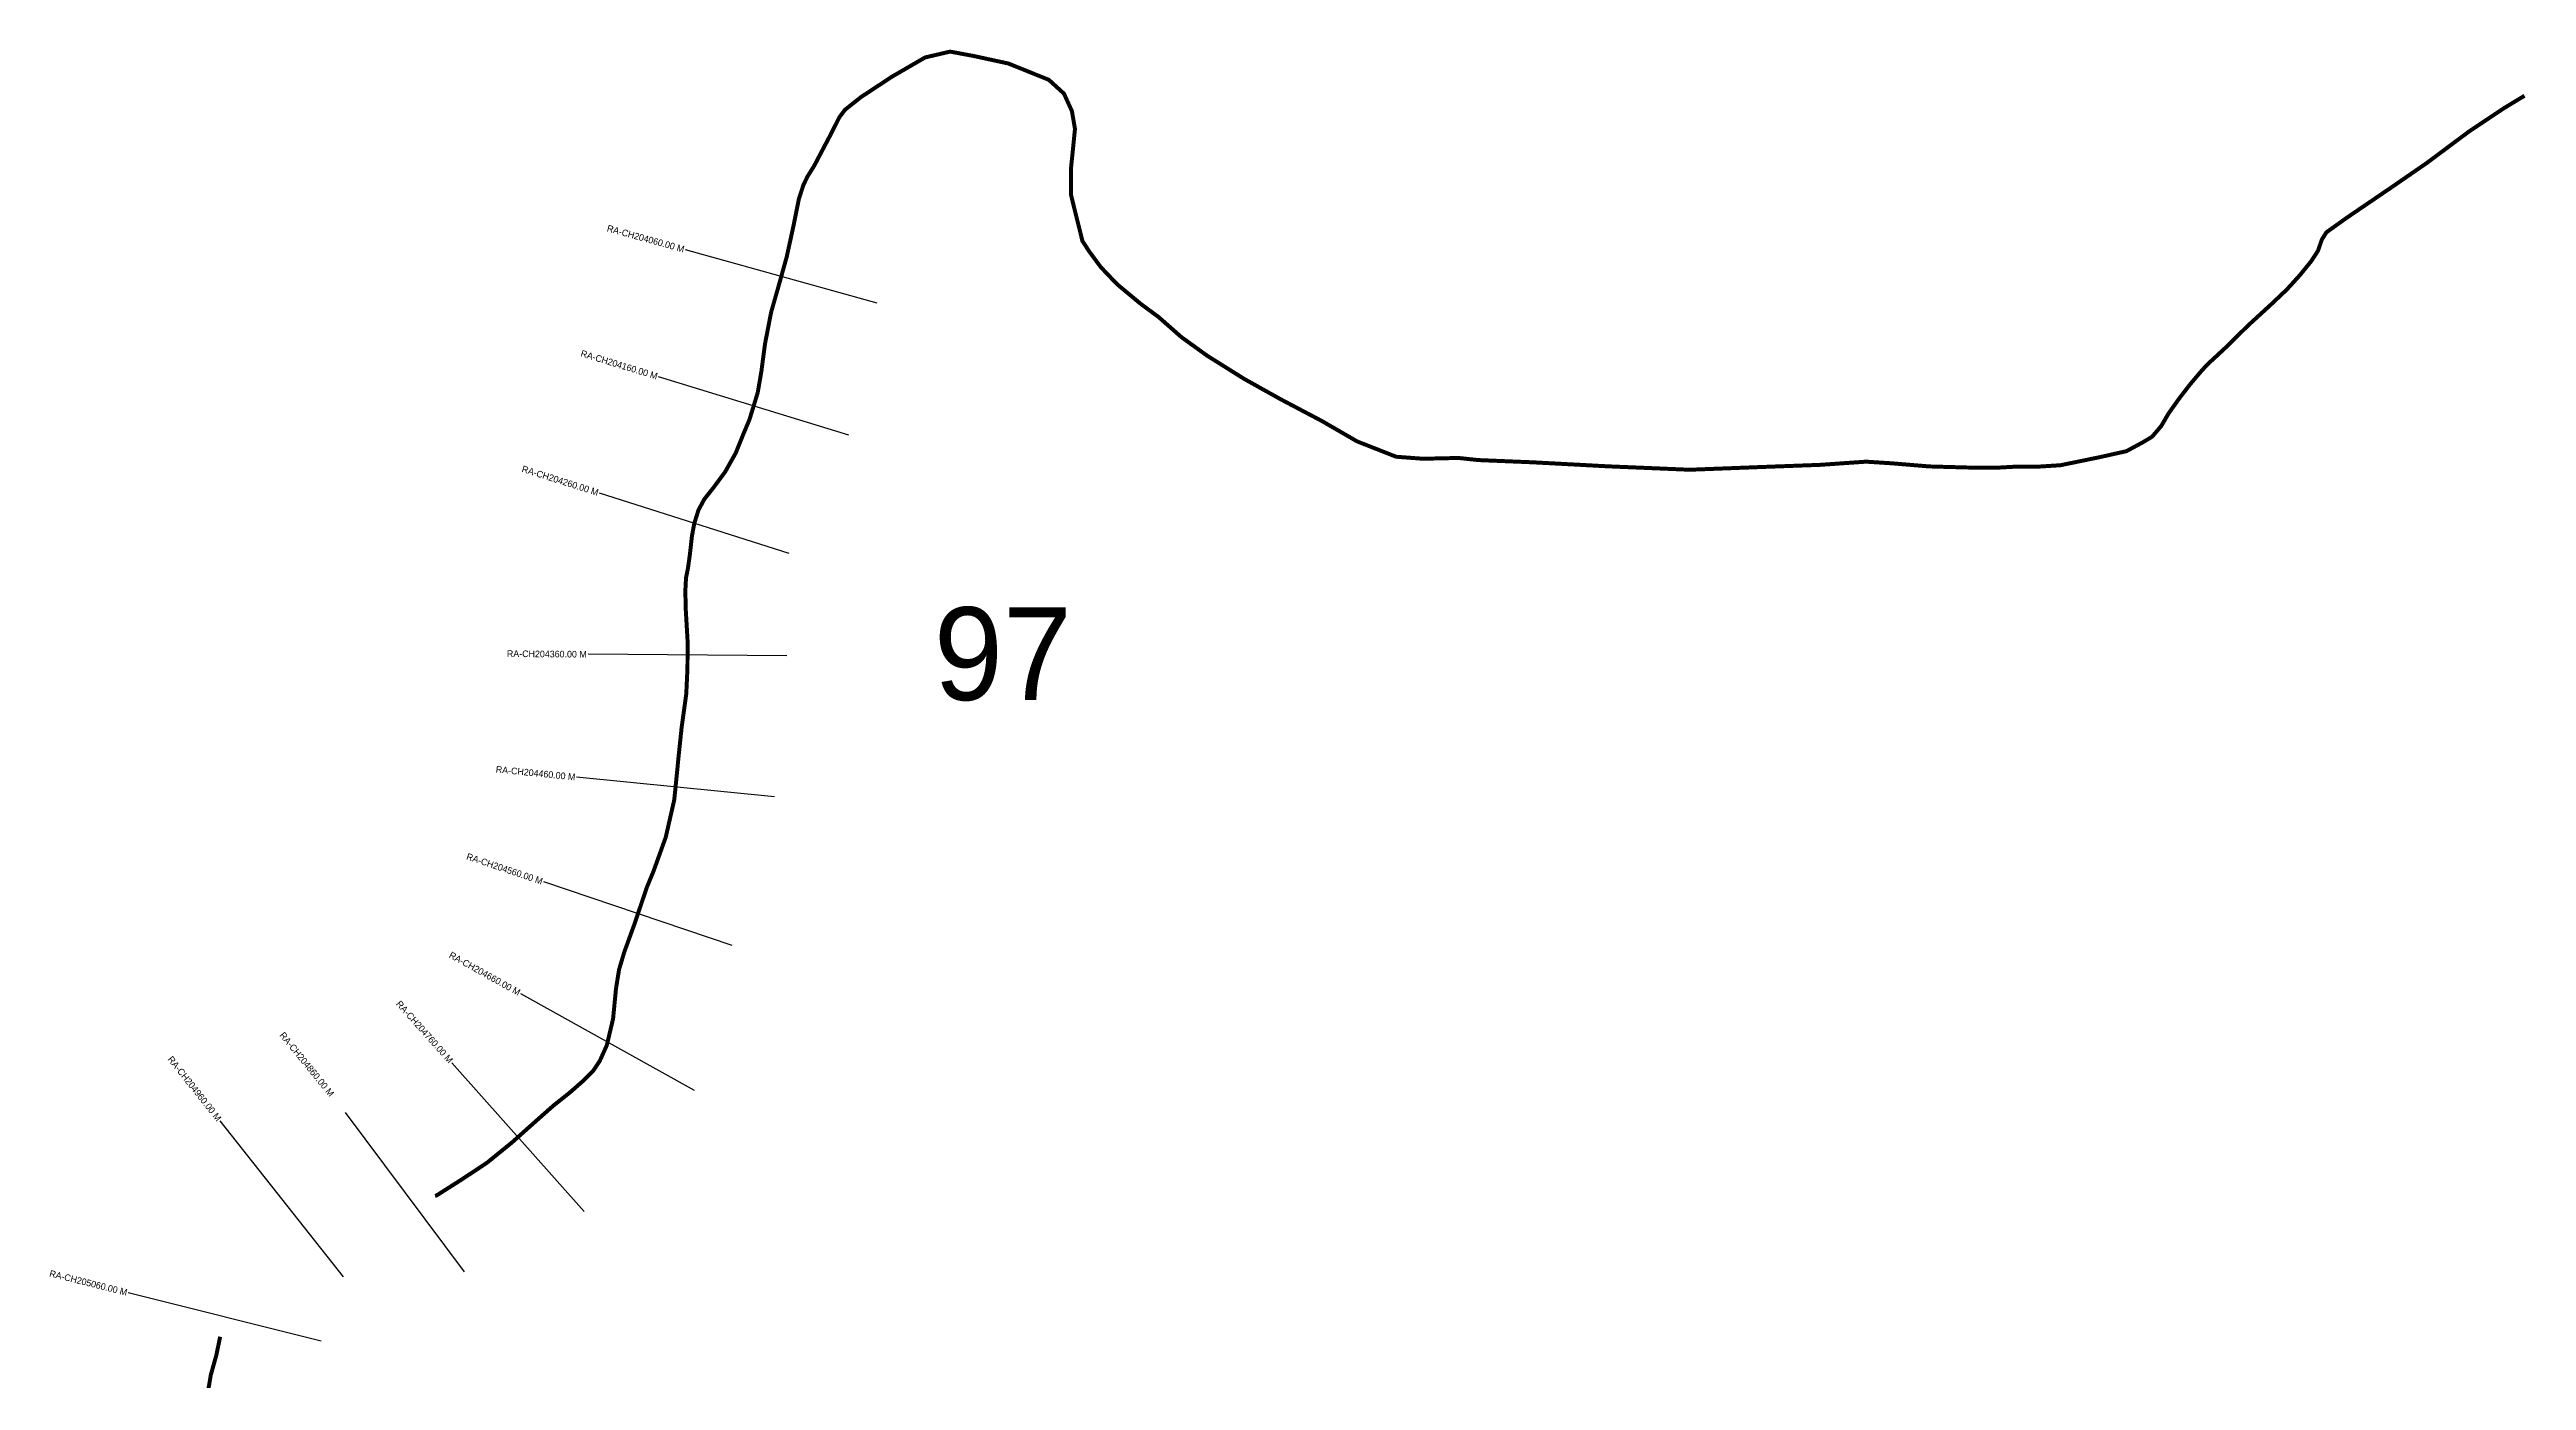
# Model space of a CAD drawing. Header units: metres. Extents: x 274728 to 282810, y 2078472 to 2080540.
# Drawn here: x 274836 to 276704, y 2079536 to 2080540 of the extents above; entities that cross this region are included whole.
import ezdxf
from ezdxf.enums import TextEntityAlignment as Align

# ---------------------------------------------------------------- set-up
doc = ezdxf.new("R2010")
doc.units = ezdxf.units.M
for name, color, linetype in [('CS', 134, 'Continuous'), ('CSMark', 210, 'Continuous'), ('NATURALLY PROTECTED', 3, 'Continuous')]:
    doc.layers.add(name, color=color, linetype=linetype)

msp = doc.modelspace()

# ---------------------------------------------------------------- linework, layer by layer
at = {"layer": 'CS'}
for p, q in [((275460.2, 2080348.3), (275315.7, 2080388.6)), ((275438.8, 2080248.8), (275295.4, 2080292.8)), ((275393.8, 2080159.6), (275250.9, 2080205)), ((275392.2, 2080082.3), (275242.2, 2080083.5)), ((275382.9, 2079976), (275233.6, 2079990.8)), ((275350.9, 2079863.9), (275208.8, 2079911.8)), ((275322.5, 2079754.5), (275191.4, 2079827.5)), ((275239.2, 2079663.3), (275139.5, 2079775.4)), ((275149, 2079617.8), (275059.2, 2079738)), ((275057.8, 2079614), (274964.7, 2079731.6)), ((275040.9, 2079565.4), (274895.4, 2079601.8))]:
    msp.add_line(p, q, dxfattribs=at)
at = {"layer": 'NATURALLY PROTECTED', "const_width": 3, "flags": 128}
for points in [[(276702.9, 2080504.8), (276687.9, 2080495.7), (276661.4, 2080478.1), (276629.1, 2080454), (276602.7, 2080435.8), (276568.6, 2080412.6), (276553.5, 2080401.8), (276550.1, 2080396.4), (276547.1, 2080387.8), (276542.1, 2080380.1), (276533.5, 2080369.5), (276523.7, 2080358.7), (276511, 2080346.7), (276494.4, 2080331.5), (276477.2, 2080314.6), (276463.4, 2080301.8), (276458.5, 2080296.4), (276450.5, 2080286.9), (276442.4, 2080276.4), (276434.4, 2080265.1), (276428.9, 2080255.7), (276422, 2080247.6), (276415, 2080243.4), (276402.6, 2080236.7), (276383, 2080232.3), (276352.8, 2080226.1), (276335.3, 2080225), (276320.2, 2080225.1), (276304, 2080224.2), (276282.5, 2080224.4), (276254, 2080225.2), (276225.1, 2080227.6), (276206.2, 2080228.8), (276171.6, 2080226.4), (276133.5, 2080225), (276073.2, 2080222.7), (276011.1, 2080225.3), (275990.8, 2080226.4), (275955.1, 2080228.3), (275913.7, 2080230), (275898.8, 2080231.6), (275872, 2080231), (275851.8, 2080232.5), (275822.3, 2080244.1), (275795.7, 2080259.5), (275764.4, 2080276), (275737.2, 2080291.2), (275709.4, 2080308.6), (275689.7, 2080322.8), (275672.7, 2080337.8), (275659, 2080347.9), (275641.2, 2080362.7), (275629, 2080375.5), (275620.3, 2080387.3), (275615.1, 2080395.3), (275606.6, 2080429.6), (275606.4, 2080448.9), (275609.5, 2080479.8), (275607.2, 2080493.2), (275601.2, 2080506.4), (275589.8, 2080516.8), (275559.3, 2080529.1), (275533.5, 2080534.7), (275515.3, 2080538.1), (275496.5, 2080533.7), (275471.5, 2080519.2), (275448.1, 2080503.8), (275436, 2080494.2), (275431.8, 2080488.6), (275425.7, 2080476.5), (275412.7, 2080451.8), (275407.7, 2080443.8), (275404.6, 2080437.3), (275401.3, 2080427.2), (275397.5, 2080408.2), (275392.1, 2080383.4), (275385.7, 2080360.4), (275380.3, 2080341.5), (275375.7, 2080317.7), (275373, 2080297.2), (275370.2, 2080280.9), (275364, 2080260.6), (275359.2, 2080249.2), (275353.6, 2080235.3), (275345.6, 2080221.1), (275336.9, 2080209.3), (275329.9, 2080200.5), (275325.5, 2080192.3), (275322.3, 2080182.1), (275320.5, 2080172.2), (275319.1, 2080159.4), (275317.6, 2080148.6), (275316.1, 2080141.1), (275315.6, 2080131.4), (275315.9, 2080117.5), (275317.3, 2080093.3), (275317.2, 2080073.2), (275316.3, 2080053.7), (275312.8, 2080028.3), (275310.6, 2080007.4), (275308.1, 2079982.1), (275307.2, 2079973.6), (275300.8, 2079945.5), (275291.6, 2079919.9), (275286.5, 2079907.6), (275277.3, 2079880.3), (275269.4, 2079858.5), (275265.6, 2079845.7), (275263.3, 2079831.4), (275261.1, 2079808.7), (275256.4, 2079788.7), (275251.1, 2079776.9), (275246.1, 2079769.4), (275239.1, 2079762.3), (275228.4, 2079752.9), (275216.1, 2079743.1), (275204.2, 2079732.6), (275184.7, 2079715.2), (275166.1, 2079700.1), (275161.8, 2079697.2), (275146.6, 2079687.2), (275127.9, 2079675.3), (275126.8, 2079675)], [(274964.7, 2079568.8), (274961.8, 2079554.8), (274957.6, 2079539.8), (274954.3, 2079520.1)]]:
    msp.add_lwpolyline(points, dxfattribs=at)

# ---------------------------------------------------------------- texts
at = {"insert": (275503.1, 2080119), "char_height": 70, "attachment_point": 1}
msp.add_mtext_dynamic_manual_height_columns('97', width=95.172, gutter_width=1, heights=[0], dxfattribs=at)
at = {"layer": 'CSMark'}
for s, rotation, p in [('RA-CH204060.00 M', 344.405, (275314.7, 2080388.9)), ('RA-CH204160.00 M', 342.9597, (275294.5, 2080293.1)), ('RA-CH204260.00 M', 342.3605, (275249.9, 2080205.4)), ('RA-CH204360.00 M', 359.5309, (275241.2, 2080083.5)), ('RA-CH204460.00 M', 354.3211, (275232.6, 2079990.9)), ('RA-CH204560.00 M', 341.3873, (275207.8, 2079912.1)), ('RA-CH204660.00 M', 330.8604, (275190.6, 2079828)), ('RA-CH204760.00 M', 311.6405, (275138.9, 2079776.2)), ('RA-CH204960.00 M', 308.3855, (274964.1, 2079732.3)), ('RA-CH205060.00 M', 345.9378, (274894.5, 2079602.1))]:
    msp.add_text(s, height=5, rotation=rotation, dxfattribs=at).set_placement(p, align=Align.MIDDLE_RIGHT)
msp.add_text('RA-CH204860.00 M', height=5, rotation=309.1843, dxfattribs=at).set_placement((275011.1, 2079797.6), align=Align.MIDDLE_LEFT)

doc.saveas('drawing.dxf')
